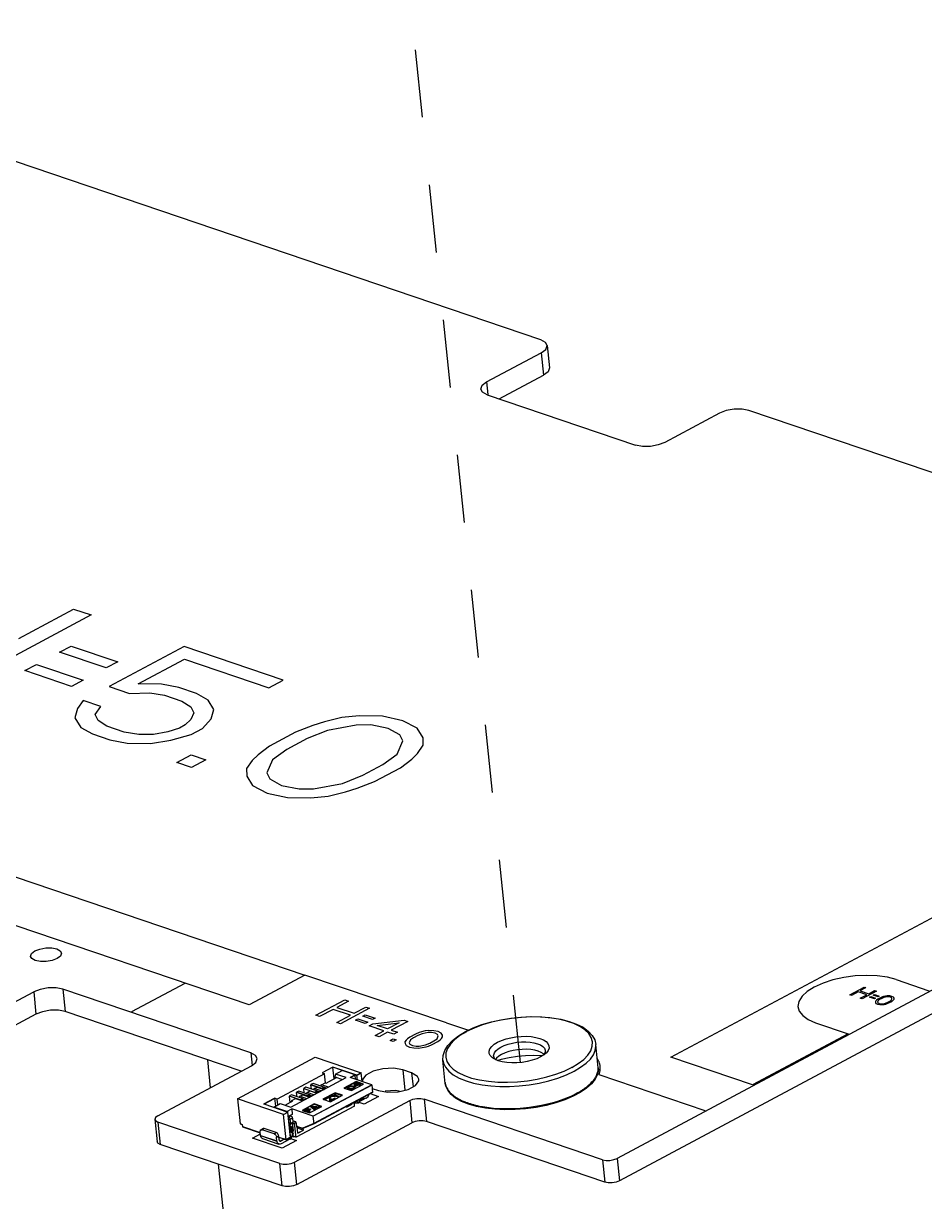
# Model space of a CAD drawing. Header units: millimetres. Extents: x 0 to 594, y 0 to 420.
# Drawn here: x 216.5 to 259.8, y 247.7 to 304.4 of the extents above; entities that cross this region are included whole.
import ezdxf

# ---------------------------------------------------------------- set-up
doc = ezdxf.new("R2010")
doc.units = ezdxf.units.MM
doc.header["$LTSCALE"] = 32.67
doc.linetypes.add('DASHED', pattern=[0.2, 0.1, -0.1])
doc.layers.get('0').update_dxf_attribs({"linetype": 'CONTINUOUS'})
doc.layers.add('ASSEM_MEM', color=7, linetype='CONTINUOUS')

msp = doc.modelspace()

# ---------------------------------------------------------------- linework, layer by layer
at = {"color": 7, "linetype": 'DASHED'}
for p, q in [((240.401, 254.406), (234.51, 311.311)), ((225.335, 254.538), (225.474, 253.194)), ((225.855, 249.518), (232.011, 190.049))]:
    msp.add_line(p, q, dxfattribs=at)
at = {"color": 7, "linetype": 'CONTINUOUS'}
for p, q in [((237.798, 255.889), (237.809, 255.895)), ((244.146, 254.154), (244.03, 255.275)), ((226.784, 252.658), (230.526, 254.658)), ((230.526, 254.658), (232.743, 253.907)), ((241.562, 254.818), (241.528, 254.773)), ((241.632, 254.859), (241.53, 254.774)), ((231.377, 254.188), (230.857, 253.911)), ((231.377, 254.181), (230.866, 253.907)), ((232.535, 253.795), (231.377, 254.188)), ((231.436, 253.617), (231.377, 254.188)), ((232.536, 253.788), (231.377, 254.181)), ((231.508, 253.853), (231.82, 254.02)), ((232.443, 253.809), (231.82, 254.02)), ((236.786, 253.392), (236.67, 254.513)), ((239.48, 254.552), (239.306, 254.502)), ((242.874, 254.167), (242.863, 254.161)), ((242.984, 253.99), (243.296, 254.175)), ((230.978, 253.869), (228.692, 252.647)), ((230.979, 253.862), (228.692, 252.64)), ((229.355, 252.258), (232.017, 253.681)), ((230.826, 253.334), (231.006, 253.43)), ((230.857, 253.911), (230.978, 253.869)), ((231.024, 253.424), (230.978, 253.869)), ((231.006, 253.43), (231.056, 253.414)), ((231.056, 253.414), (231.558, 253.682)), ((231.248, 253.519), (231.366, 253.582)), ((231.249, 253.517), (231.248, 253.519)), ((231.366, 253.58), (231.366, 253.582)), ((231.455, 253.627), (231.465, 253.714)), ((231.457, 253.628), (231.466, 253.706)), ((231.508, 253.853), (231.465, 253.714)), ((231.465, 253.714), (231.84, 253.586)), ((231.468, 253.713), (231.466, 253.706)), ((231.55, 253.678), (231.466, 253.706)), ((232.017, 253.681), (231.508, 253.853)), ((232.496, 253.494), (231.907, 253.179)), ((232.497, 253.486), (231.916, 253.176)), ((231.929, 253.171), (232.498, 253.476)), ((232.443, 253.809), (232.207, 253.683)), ((233.244, 253.331), (232.207, 253.683)), ((232.443, 253.801), (232.216, 253.68)), ((232.433, 253.429), (232.398, 253.41)), ((232.597, 253.373), (232.433, 253.429)), ((232.465, 253.595), (232.443, 253.809)), ((232.854, 253.372), (232.496, 253.494)), ((232.496, 253.494), (232.499, 253.468)), ((232.845, 253.368), (232.497, 253.486)), ((232.498, 253.476), (232.834, 253.362)), ((232.743, 253.907), (232.535, 253.795)), ((232.559, 253.563), (232.535, 253.795)), ((232.743, 253.899), (232.536, 253.788)), ((232.786, 253.486), (232.743, 253.907)), ((237.704, 253.777), (238.049, 253.659)), ((244.106, 253.83), (243.995, 253.607)), ((229.628, 252.959), (229.615, 252.951)), ((229.629, 252.951), (229.615, 252.944)), ((229.615, 252.951), (229.634, 252.762)), ((229.73, 253.032), (229.627, 252.976)), ((230.151, 252.799), (229.627, 252.976)), ((229.627, 252.976), (229.629, 252.951)), ((230.151, 252.791), (229.627, 252.969)), ((230.255, 252.854), (229.73, 253.032)), ((229.786, 252.779), (229.932, 252.856)), ((229.932, 252.856), (230.264, 252.744)), ((229.975, 253.144), (229.961, 253.136)), ((229.961, 253.136), (229.981, 252.947)), ((229.976, 253.136), (229.962, 253.129)), ((230.077, 253.217), (229.973, 253.162)), ((229.973, 253.162), (230.497, 252.984)), ((229.973, 253.162), (229.976, 253.136)), ((229.974, 253.154), (230.498, 252.976)), ((230.601, 253.039), (230.077, 253.217)), ((230.096, 252.908), (230.133, 252.964)), ((230.133, 252.964), (230.278, 253.042)), ((230.465, 252.851), (230.133, 252.964)), ((230.278, 253.042), (230.61, 252.929)), ((230.321, 253.329), (230.307, 253.321)), ((230.307, 253.321), (230.327, 253.132)), ((230.322, 253.321), (230.308, 253.314)), ((230.423, 253.402), (230.319, 253.347)), ((230.319, 253.347), (230.844, 253.169)), ((230.319, 253.347), (230.322, 253.321)), ((230.32, 253.339), (230.844, 253.161)), ((230.948, 253.225), (230.423, 253.402)), ((233.244, 253.331), (230.43, 251.827)), ((233.244, 253.323), (230.431, 251.82)), ((230.443, 253.093), (230.479, 253.149)), ((233.281, 252.972), (230.467, 251.469)), ((233.282, 252.965), (230.468, 251.461)), ((230.479, 253.149), (230.625, 253.227)), ((230.811, 253.036), (230.479, 253.149)), ((230.497, 252.984), (230.601, 253.039)), ((230.646, 253.007), (230.543, 252.952)), ((230.616, 253.032), (230.601, 253.039)), ((230.625, 253.227), (230.957, 253.114)), ((230.727, 252.991), (230.625, 253.026)), ((230.789, 253.278), (230.826, 253.334)), ((231.158, 253.222), (230.826, 253.334)), ((230.844, 253.169), (230.948, 253.225)), ((230.992, 253.192), (230.889, 253.137)), ((231.488, 252.955), (230.899, 252.64)), ((231.489, 252.947), (230.908, 252.637)), ((230.921, 252.633), (231.49, 252.937)), ((230.963, 253.217), (230.948, 253.225)), ((231.073, 253.177), (230.971, 253.211)), ((231.483, 252.921), (231.449, 252.903)), ((231.489, 252.823), (231.449, 252.903)), ((231.451, 252.885), (231.449, 252.903)), ((231.486, 252.823), (231.449, 252.895)), ((231.451, 252.885), (231.482, 252.823)), ((231.483, 252.921), (231.531, 252.824)), ((231.845, 252.833), (231.488, 252.955)), ((231.488, 252.955), (231.491, 252.929)), ((231.837, 252.829), (231.489, 252.947)), ((231.49, 252.937), (231.826, 252.823)), ((231.907, 253.179), (232.265, 253.058)), ((232.07, 253.213), (232.081, 253.235)), ((232.071, 253.198), (232.07, 253.213)), ((232.084, 253.184), (232.071, 253.198)), ((232.073, 253.18), (232.071, 253.198)), ((232.085, 253.176), (232.072, 253.19)), ((232.073, 253.18), (232.086, 253.166)), ((232.081, 253.235), (232.109, 253.256)), ((232.096, 253.174), (232.084, 253.184)), ((232.087, 253.158), (232.084, 253.184)), ((232.097, 253.167), (232.085, 253.176)), ((232.086, 253.166), (232.098, 253.156)), ((232.121, 253.161), (232.096, 253.174)), ((232.099, 253.149), (232.096, 253.174)), ((232.122, 253.153), (232.097, 253.167)), ((232.098, 253.156), (232.123, 253.143)), ((232.109, 253.256), (232.15, 253.272)), ((232.117, 253.228), (232.112, 253.214)), ((232.112, 253.214), (232.125, 253.19)), ((232.118, 253.22), (232.114, 253.211)), ((232.14, 253.245), (232.117, 253.228)), ((232.12, 253.202), (232.117, 253.228)), ((232.117, 253.205), (232.119, 253.21)), ((232.141, 253.238), (232.118, 253.22)), ((232.119, 253.21), (232.142, 253.227)), ((232.121, 253.161), (232.176, 253.142)), ((232.121, 253.161), (232.124, 253.135)), ((232.122, 253.153), (232.177, 253.135)), ((232.178, 253.124), (232.123, 253.143)), ((232.125, 253.19), (232.156, 253.174)), ((232.175, 253.259), (232.14, 253.245)), ((232.143, 253.22), (232.14, 253.245)), ((232.176, 253.251), (232.141, 253.238)), ((232.142, 253.227), (232.177, 253.241)), ((232.15, 253.272), (232.197, 253.281)), ((232.156, 253.174), (232.199, 253.16)), ((232.204, 253.264), (232.175, 253.259)), ((232.177, 253.233), (232.175, 253.259)), ((232.205, 253.256), (232.176, 253.251)), ((232.212, 253.135), (232.176, 253.142)), ((232.179, 253.117), (232.176, 253.142)), ((232.177, 253.241), (232.206, 253.246)), ((232.213, 253.128), (232.177, 253.135)), ((232.178, 253.124), (232.214, 253.117)), ((232.197, 253.281), (232.233, 253.284)), ((232.199, 253.16), (232.241, 253.151)), ((232.264, 253.264), (232.204, 253.264)), ((232.207, 253.238), (232.204, 253.264)), ((232.265, 253.256), (232.205, 253.256)), ((232.206, 253.246), (232.266, 253.246)), ((232.236, 253.132), (232.212, 253.135)), ((232.215, 253.11), (232.212, 253.135)), ((232.237, 253.124), (232.213, 253.128)), ((232.214, 253.117), (232.238, 253.114)), ((232.233, 253.284), (232.269, 253.282)), ((232.272, 253.13), (232.236, 253.132)), ((232.239, 253.107), (232.236, 253.132)), ((232.273, 253.122), (232.237, 253.124)), ((232.238, 253.114), (232.274, 253.112)), ((232.241, 253.151), (232.301, 253.15)), ((232.306, 253.255), (232.264, 253.264)), ((232.267, 253.238), (232.264, 253.264)), ((232.265, 253.058), (232.854, 253.372)), ((232.307, 253.247), (232.265, 253.256)), ((232.266, 253.246), (232.308, 253.237)), ((232.269, 253.282), (232.293, 253.279)), ((232.308, 253.133), (232.272, 253.13)), ((232.275, 253.104), (232.272, 253.13)), ((232.308, 253.125), (232.273, 253.122)), ((232.274, 253.112), (232.309, 253.115)), ((232.293, 253.279), (232.329, 253.272)), ((232.301, 253.15), (232.33, 253.156)), ((232.349, 253.24), (232.306, 253.255)), ((232.309, 253.229), (232.306, 253.255)), ((232.35, 253.233), (232.307, 253.247)), ((232.351, 253.222), (232.308, 253.237)), ((232.355, 253.142), (232.308, 253.133)), ((232.355, 253.135), (232.308, 253.125)), ((232.31, 253.107), (232.308, 253.133)), ((232.309, 253.115), (232.357, 253.124)), ((232.384, 253.253), (232.329, 253.272)), ((232.33, 253.156), (232.365, 253.169)), ((232.38, 253.225), (232.349, 253.24)), ((232.351, 253.215), (232.349, 253.24)), ((232.38, 253.217), (232.35, 253.233)), ((232.351, 253.222), (232.381, 253.207)), ((232.395, 253.159), (232.355, 253.142)), ((232.396, 253.151), (232.355, 253.135)), ((232.357, 253.117), (232.355, 253.142)), ((232.357, 253.124), (232.397, 253.141)), ((232.365, 253.169), (232.388, 253.186)), ((232.393, 253.2), (232.38, 253.225)), ((232.382, 253.199), (232.38, 253.225)), ((232.392, 253.196), (232.38, 253.217)), ((232.381, 253.207), (232.39, 253.191)), ((232.384, 253.253), (232.408, 253.24)), ((232.388, 253.186), (232.393, 253.2)), ((232.424, 253.179), (232.395, 253.159)), ((232.398, 253.133), (232.395, 253.159)), ((232.425, 253.172), (232.396, 253.151)), ((232.397, 253.141), (232.426, 253.161)), ((232.398, 253.41), (232.399, 253.402)), ((232.424, 253.28), (232.398, 253.41)), ((232.4, 253.392), (232.426, 253.262)), ((232.408, 253.24), (232.421, 253.231)), ((232.421, 253.231), (232.434, 253.216)), ((232.424, 253.28), (232.46, 253.268)), ((232.427, 253.255), (232.424, 253.28)), ((232.435, 253.201), (232.424, 253.179)), ((232.427, 253.154), (232.424, 253.179)), ((232.425, 253.273), (232.461, 253.26)), ((232.435, 253.193), (232.425, 253.172)), ((232.462, 253.25), (232.426, 253.262)), ((232.426, 253.161), (232.436, 253.183)), ((232.434, 253.216), (232.435, 253.201)), ((232.437, 253.175), (232.435, 253.201)), ((232.435, 253.199), (232.435, 253.198)), ((232.436, 253.191), (232.436, 253.191)), ((232.562, 253.354), (232.447, 253.394)), ((232.447, 253.394), (232.464, 253.302)), ((232.554, 253.35), (232.448, 253.386)), ((232.543, 253.344), (232.45, 253.375)), ((232.46, 253.268), (232.599, 253.342)), ((232.463, 253.242), (232.46, 253.268)), ((232.461, 253.26), (232.6, 253.334)), ((232.601, 253.324), (232.462, 253.25)), ((232.464, 253.302), (232.562, 253.354)), ((232.655, 253.404), (232.597, 253.373)), ((232.599, 253.342), (232.684, 253.313)), ((232.602, 253.316), (232.599, 253.342)), ((232.6, 253.334), (232.685, 253.305)), ((232.686, 253.295), (232.601, 253.324)), ((232.634, 253.36), (232.691, 253.391)), ((232.719, 253.332), (232.634, 253.36)), ((232.643, 253.357), (232.692, 253.384)), ((232.691, 253.391), (232.655, 253.404)), ((232.693, 253.373), (232.655, 253.353)), ((232.684, 253.313), (232.719, 253.332)), ((232.687, 253.288), (232.684, 253.313)), ((232.685, 253.305), (232.72, 253.324)), ((232.721, 253.314), (232.686, 253.295)), ((232.693, 253.373), (232.691, 253.391)), ((232.721, 253.314), (232.719, 253.332)), ((233.244, 253.331), (233.282, 252.965)), ((229.001, 251.907), (226.784, 252.658)), ((226.784, 252.658), (226.909, 251.458)), ((229.002, 251.899), (226.785, 252.651)), ((228.05, 252.411), (228.57, 252.688)), ((228.05, 252.411), (229.209, 252.018)), ((228.06, 252.407), (228.571, 252.681)), ((228.535, 252.264), (228.847, 252.431)), ((228.692, 252.647), (228.57, 252.688)), ((228.57, 252.688), (228.61, 252.304)), ((228.692, 252.64), (228.571, 252.681)), ((228.721, 252.364), (228.692, 252.647)), ((228.847, 252.431), (229.355, 252.258)), ((229.074, 252.354), (229.455, 252.558)), ((229.282, 252.773), (229.268, 252.766)), ((229.268, 252.766), (229.298, 252.474)), ((229.283, 252.766), (229.269, 252.758)), ((229.384, 252.847), (229.28, 252.791)), ((229.804, 252.613), (229.28, 252.791)), ((229.28, 252.791), (229.283, 252.766)), ((229.805, 252.606), (229.281, 252.784)), ((229.291, 252.545), (229.377, 252.516)), ((229.292, 252.538), (229.369, 252.512)), ((229.318, 252.488), (229.298, 252.477)), ((229.314, 252.53), (229.319, 252.485)), ((229.326, 252.489), (229.318, 252.488)), ((229.908, 252.669), (229.384, 252.847)), ((229.4, 252.528), (229.405, 252.575)), ((229.402, 252.529), (229.406, 252.567)), ((229.405, 252.575), (229.585, 252.671)), ((229.455, 252.558), (229.405, 252.575)), ((229.447, 252.554), (229.406, 252.567)), ((229.585, 252.671), (229.917, 252.559)), ((232.418, 252.313), (229.604, 250.81)), ((229.75, 252.723), (229.786, 252.779)), ((230.118, 252.666), (229.786, 252.779)), ((229.804, 252.613), (229.908, 252.669)), ((229.953, 252.637), (229.85, 252.582)), ((230.48, 252.416), (229.891, 252.101)), ((230.481, 252.408), (229.9, 252.098)), ((229.924, 252.662), (229.908, 252.669)), ((230.482, 252.398), (229.912, 252.094)), ((229.932, 252.656), (230.034, 252.621)), ((230.151, 252.799), (230.255, 252.854)), ((230.299, 252.822), (230.196, 252.767)), ((230.248, 251.98), (230.837, 252.295)), ((230.27, 252.847), (230.255, 252.854)), ((230.278, 252.841), (230.381, 252.806)), ((230.308, 252.293), (230.354, 252.317)), ((230.501, 252.146), (230.308, 252.293)), ((230.309, 252.275), (230.308, 252.293)), ((230.354, 252.317), (230.732, 252.27)), ((230.571, 252.269), (230.355, 252.297)), ((230.355, 252.297), (230.467, 252.213)), ((230.837, 252.295), (230.48, 252.416)), ((230.48, 252.416), (230.482, 252.39)), ((230.829, 252.29), (230.481, 252.408)), ((230.482, 252.398), (230.817, 252.284)), ((230.899, 252.64), (231.256, 252.519)), ((231.218, 252.779), (230.987, 252.656)), ((230.987, 252.656), (231.017, 252.645)), ((230.989, 252.638), (230.987, 252.656)), ((230.987, 252.648), (231.018, 252.638)), ((231.019, 252.627), (230.989, 252.638)), ((231.017, 252.645), (231.219, 252.753)), ((231.02, 252.62), (231.017, 252.645)), ((231.018, 252.638), (231.22, 252.746)), ((231.22, 252.735), (231.019, 252.627)), ((231.26, 252.765), (231.218, 252.779)), ((231.224, 252.575), (231.219, 252.753)), ((231.224, 252.575), (231.273, 252.559)), ((231.226, 252.557), (231.224, 252.575)), ((231.225, 252.568), (231.273, 252.551)), ((231.275, 252.541), (231.226, 252.557)), ((231.256, 252.519), (231.845, 252.833)), ((231.26, 252.765), (231.271, 252.589)), ((231.299, 252.822), (231.264, 252.804)), ((231.496, 252.806), (231.264, 252.804)), ((231.266, 252.786), (231.264, 252.804)), ((231.497, 252.798), (231.265, 252.796)), ((231.267, 252.798), (231.265, 252.796)), ((231.266, 252.786), (231.498, 252.788)), ((231.467, 252.694), (231.271, 252.589)), ((231.273, 252.559), (231.504, 252.682)), ((231.273, 252.551), (231.504, 252.674)), ((231.275, 252.533), (231.273, 252.559)), ((231.506, 252.664), (231.275, 252.541)), ((231.299, 252.822), (231.489, 252.823)), ((231.504, 252.682), (231.467, 252.694)), ((231.496, 252.806), (231.642, 252.756)), ((231.499, 252.78), (231.496, 252.806)), ((231.497, 252.798), (231.643, 252.749)), ((231.644, 252.738), (231.498, 252.788)), ((231.506, 252.664), (231.504, 252.682)), ((231.677, 252.775), (231.531, 252.824)), ((231.642, 252.756), (231.677, 252.775)), ((231.645, 252.731), (231.642, 252.756)), ((231.643, 252.749), (231.678, 252.767)), ((231.679, 252.757), (231.644, 252.738)), ((231.679, 252.757), (231.677, 252.775)), ((232.035, 252.262), (232.032, 252.297)), ((232.035, 252.27), (232.298, 252.41)), ((232.035, 252.262), (232.299, 252.403)), ((232.298, 252.41), (232.265, 252.421)), ((232.299, 252.403), (232.295, 252.437)), ((232.418, 252.306), (232.399, 252.493)), ((232.403, 252.495), (232.411, 252.42)), ((232.47, 252.459), (232.404, 252.483)), ((232.413, 252.358), (232.411, 252.42)), ((232.468, 252.467), (232.441, 252.485)), ((232.471, 252.46), (232.444, 252.481)), ((232.494, 252.451), (232.471, 252.46)), ((232.493, 252.458), (232.48, 252.463)), ((232.504, 252.45), (232.48, 252.457)), ((232.494, 252.451), (232.483, 252.454)), ((232.504, 252.458), (232.493, 252.461)), ((232.51, 252.454), (232.493, 252.458)), ((232.535, 252.453), (232.504, 252.45)), ((232.564, 252.451), (232.51, 252.454)), ((232.634, 252.459), (232.564, 252.451)), ((232.969, 252.683), (232.581, 252.476)), ((232.661, 252.577), (232.597, 252.599)), ((232.605, 252.603), (232.661, 252.577)), ((232.612, 252.607), (232.66, 252.585)), ((232.655, 252.63), (232.661, 252.577)), ((232.66, 252.585), (232.868, 252.696)), ((232.661, 252.577), (232.869, 252.688)), ((232.869, 252.688), (232.863, 252.741)), ((233.008, 252.702), (232.97, 252.676)), ((242.93, 252.783), (242.534, 252.615)), ((228.533, 252.247), (228.535, 252.264)), ((229.158, 252.053), (228.535, 252.264)), ((228.535, 252.246), (228.536, 252.257)), ((229.159, 252.045), (228.536, 252.257)), ((229.001, 251.907), (229.209, 252.018)), ((229.127, 250.688), (229.001, 251.907)), ((229.002, 251.899), (229.209, 252.01)), ((229.158, 252.053), (229.394, 252.179)), ((229.16, 252.034), (229.158, 252.053)), ((229.159, 252.045), (229.394, 252.171)), ((229.335, 250.8), (229.209, 252.018)), ((229.421, 251.91), (229.23, 251.808)), ((229.422, 251.902), (229.231, 251.8)), ((229.244, 251.787), (229.232, 251.791)), ((229.245, 251.779), (229.233, 251.783)), ((229.244, 251.787), (229.348, 251.842)), ((229.267, 251.775), (229.244, 251.787)), ((229.245, 251.779), (229.252, 251.783)), ((229.325, 251.85), (229.348, 251.842)), ((229.429, 251.728), (229.325, 251.673)), ((230.43, 251.827), (229.394, 252.179)), ((229.394, 252.179), (229.422, 251.902)), ((230.431, 251.82), (229.394, 252.171)), ((229.428, 251.728), (229.43, 251.721)), ((229.429, 251.728), (229.449, 251.535)), ((229.891, 252.101), (230.248, 251.98)), ((229.961, 252.107), (230.169, 252.219)), ((230.247, 252.01), (229.961, 252.107)), ((229.963, 252.09), (229.961, 252.107)), ((230.248, 252.003), (229.962, 252.1)), ((229.963, 252.09), (230.249, 251.993)), ((230.032, 252.114), (230.206, 252.206)), ((230.111, 252.087), (230.032, 252.114)), ((230.041, 252.111), (230.206, 252.199)), ((230.054, 252.106), (230.207, 252.188)), ((230.111, 252.087), (230.262, 252.167)), ((230.148, 252.074), (230.298, 252.155)), ((230.282, 252.029), (230.148, 252.074)), ((230.157, 252.071), (230.299, 252.147)), ((230.206, 252.206), (230.169, 252.219)), ((230.17, 252.067), (230.3, 252.137)), ((230.206, 252.206), (230.207, 252.188)), ((230.247, 252.01), (230.282, 252.029)), ((230.25, 251.985), (230.247, 252.01)), ((230.248, 252.003), (230.283, 252.021)), ((230.249, 251.993), (230.284, 252.011)), ((230.298, 252.155), (230.262, 252.167)), ((230.282, 252.029), (230.284, 252.011)), ((230.298, 252.155), (230.3, 252.137)), ((230.502, 252.139), (230.308, 252.285)), ((230.309, 252.275), (230.503, 252.128)), ((230.56, 252.263), (230.367, 252.288)), ((230.384, 252.275), (230.545, 252.255)), ((230.468, 251.461), (230.43, 251.827)), ((230.467, 252.213), (230.571, 252.269)), ((230.486, 252.202), (230.601, 252.264)), ((230.486, 252.202), (230.536, 252.165)), ((230.492, 252.197), (230.602, 252.256)), ((230.501, 252.191), (230.603, 252.246)), ((230.501, 252.146), (230.536, 252.165)), ((230.504, 252.121), (230.501, 252.146)), ((230.502, 252.139), (230.537, 252.157)), ((230.503, 252.128), (230.538, 252.147)), ((230.536, 252.165), (230.538, 252.147)), ((230.698, 252.251), (230.601, 252.264)), ((230.601, 252.264), (230.604, 252.238)), ((230.698, 252.244), (230.602, 252.256)), ((230.603, 252.246), (230.699, 252.233)), ((230.698, 252.251), (230.732, 252.27)), ((230.698, 252.244), (230.733, 252.262)), ((230.7, 252.226), (230.698, 252.251)), ((230.699, 252.233), (230.734, 252.252)), ((230.731, 252.262), (230.733, 252.262)), ((230.734, 252.252), (230.732, 252.27)), ((226.908, 251.466), (227.015, 251.429)), ((226.909, 251.458), (227.016, 251.422)), ((227.015, 251.429), (227.027, 251.314)), ((227.026, 251.322), (227.884, 251.031)), ((227.027, 251.314), (227.885, 251.023)), ((227.901, 251.16), (227.916, 251.172)), ((228.02, 251.227), (227.916, 251.172)), ((227.916, 251.172), (227.921, 251.174)), ((227.917, 251.164), (227.922, 251.166)), ((228.077, 251.229), (227.973, 251.174)), ((228.545, 250.98), (227.973, 251.174)), ((228.546, 250.972), (227.974, 251.166)), ((228.025, 251.23), (228.02, 251.227)), ((228.649, 251.035), (228.077, 251.229)), ((229.328, 251.639), (229.245, 251.667)), ((229.329, 251.631), (229.246, 251.659)), ((229.344, 251.486), (229.261, 251.515)), ((229.344, 251.479), (229.262, 251.507)), ((229.276, 251.406), (229.272, 251.408)), ((229.323, 250.949), (229.276, 251.406)), ((229.276, 251.406), (229.278, 251.345)), ((229.325, 251.673), (229.318, 251.702)), ((229.326, 251.665), (229.319, 251.694)), ((229.321, 251.373), (229.321, 251.393)), ((229.324, 251.363), (229.321, 251.38)), ((229.324, 251.419), (229.34, 251.448)), ((229.345, 251.479), (229.325, 251.673)), ((229.43, 251.721), (229.326, 251.665)), ((229.337, 251.322), (229.33, 251.338)), ((229.339, 251.437), (229.332, 251.433)), ((229.437, 251.481), (229.333, 251.426)), ((229.365, 251.055), (229.336, 251.329)), ((229.34, 251.448), (229.344, 251.466)), ((229.344, 251.487), (229.448, 251.542)), ((229.344, 251.466), (229.344, 251.487)), ((229.345, 251.479), (229.449, 251.535)), ((229.444, 251.333), (229.389, 251.303)), ((229.445, 251.325), (229.389, 251.296)), ((229.414, 251.06), (229.389, 251.303)), ((229.425, 251.449), (229.425, 251.428)), ((229.425, 251.436), (229.427, 251.419)), ((229.535, 251.475), (229.429, 251.465)), ((229.535, 251.482), (229.432, 251.473)), ((229.44, 251.385), (229.468, 251.118)), ((229.597, 251.548), (229.442, 251.6)), ((229.598, 251.54), (229.443, 251.593)), ((229.469, 251.089), (229.444, 251.333)), ((229.448, 251.542), (229.448, 251.521)), ((229.6, 251.517), (229.535, 251.482)), ((229.601, 251.51), (229.535, 251.475)), ((229.605, 250.802), (229.535, 251.482)), ((229.597, 251.548), (229.618, 251.343)), ((229.617, 251.35), (229.929, 251.245)), ((229.618, 251.343), (229.93, 251.237)), ((229.693, 251.01), (229.66, 251.328)), ((229.668, 251.256), (229.956, 251.158)), ((229.692, 251.018), (229.956, 251.158)), ((230.467, 251.469), (229.929, 251.245)), ((230.468, 251.461), (229.93, 251.237)), ((229.957, 251.151), (229.947, 251.244)), ((227.899, 250.889), (227.879, 251.076)), ((227.898, 250.896), (228.685, 250.63)), ((227.9, 250.889), (227.898, 250.896)), ((227.899, 250.889), (228.685, 250.622)), ((227.992, 250.745), (227.982, 250.748)), ((227.992, 250.745), (228.775, 250.479)), ((228.545, 250.98), (228.649, 251.035)), ((228.677, 251.021), (228.649, 251.035)), ((228.77, 250.865), (228.666, 250.809)), ((228.685, 250.622), (228.666, 250.809)), ((228.771, 250.857), (228.667, 250.801)), ((228.771, 250.857), (228.769, 250.864)), ((228.789, 250.678), (228.77, 250.865)), ((228.775, 250.815), (229.126, 250.696)), ((228.789, 250.678), (228.796, 250.652)), ((228.796, 250.656), (228.867, 250.633)), ((228.796, 250.652), (228.808, 250.632)), ((228.808, 250.632), (228.826, 250.62)), ((229.04, 250.725), (228.867, 250.633)), ((229.041, 250.718), (228.868, 250.625)), ((229.269, 250.705), (228.881, 250.498)), ((229.041, 250.718), (229.127, 250.688)), ((229.334, 250.807), (229.126, 250.696)), ((229.335, 250.8), (229.127, 250.688)), ((229.274, 250.7), (229.27, 250.698)), ((229.349, 251.06), (229.314, 251.042)), ((229.358, 251.057), (229.315, 251.034)), ((229.338, 250.715), (229.318, 250.678)), ((229.319, 251.07), (229.32, 251.07)), ((229.32, 251.07), (229.361, 251.092)), ((229.32, 251.07), (229.328, 251.073)), ((229.321, 251.063), (229.337, 251.071)), ((229.321, 251.063), (229.329, 251.065)), ((229.323, 250.949), (229.334, 250.807)), ((229.328, 251.073), (229.339, 251.071)), ((229.329, 251.065), (229.34, 251.064)), ((229.339, 251.071), (229.362, 251.083)), ((229.339, 251.071), (229.364, 251.063)), ((229.34, 251.064), (229.348, 251.068)), ((229.34, 251.064), (229.365, 251.055)), ((229.364, 251.063), (229.413, 251.067)), ((229.365, 251.055), (229.414, 251.06)), ((229.46, 250.834), (229.406, 250.852)), ((229.459, 250.842), (229.409, 250.859)), ((229.42, 250.97), (229.412, 250.916)), ((229.469, 251.097), (229.413, 251.067)), ((229.469, 251.089), (229.414, 251.06)), ((229.415, 251.06), (229.42, 251.015)), ((229.418, 251.019), (229.471, 251.001)), ((229.419, 251.026), (229.47, 251.009)), ((229.419, 251.022), (229.42, 250.97)), ((229.447, 250.953), (229.423, 250.899)), ((229.447, 250.945), (229.424, 250.891)), ((229.435, 251.071), (229.44, 251.019)), ((229.47, 251.009), (229.447, 250.953)), ((229.471, 251.001), (229.447, 250.945)), ((229.448, 250.946), (229.46, 250.834)), ((229.459, 250.842), (229.6, 250.855)), ((229.46, 250.834), (229.6, 250.847)), ((229.468, 251.111), (229.468, 251.118)), ((229.604, 250.81), (229.517, 250.839)), ((229.6, 250.847), (229.597, 250.848)), ((229.693, 251.01), (229.957, 251.151)), ((228.777, 250.485), (228.768, 250.489)), ((228.778, 250.478), (228.769, 250.482)), ((228.803, 250.48), (228.777, 250.485))]:
    msp.add_line(p, q, dxfattribs=at)
for points in [[(237.753, 255.893), (238.132, 256.072), (238.55, 256.229), (239.001, 256.362), (239.474, 256.468), (239.963, 256.546), (240.459, 256.596), (240.953, 256.615), (241.436, 256.604), (241.9, 256.562), (242.337, 256.49), (242.74, 256.388), (243.1, 256.258), (243.412, 256.1), (243.665, 255.916), (243.854, 255.713), (243.975, 255.498), (244.03, 255.275)], [(242.874, 254.167), (243.185, 254.354), (243.444, 254.553), (243.644, 254.762), (243.782, 254.974), (243.857, 255.188), (243.867, 255.399), (243.811, 255.603), (243.69, 255.797), (243.507, 255.976), (243.265, 256.138), (242.968, 256.279), (242.623, 256.397), (242.235, 256.489), (241.812, 256.554), (241.363, 256.591), (240.894, 256.599), (240.415, 256.578), (239.935, 256.528), (239.461, 256.45), (239.004, 256.346), (238.57, 256.217), (238.169, 256.066), (237.809, 255.895)], [(236.67, 254.513), (236.679, 254.746), (236.757, 254.988), (236.907, 255.231), (237.129, 255.467), (237.413, 255.689), (237.753, 255.893)], [(237.798, 255.889), (237.487, 255.702), (237.229, 255.503), (237.028, 255.295), (236.89, 255.082), (236.815, 254.868), (236.805, 254.657), (236.861, 254.453), (236.982, 254.259), (237.165, 254.08), (237.407, 253.918), (237.704, 253.777)], [(239.102, 254.597), (239.037, 254.644), (238.947, 254.739), (238.9, 254.843), (238.896, 254.953), (238.936, 255.065), (239.019, 255.176), (239.142, 255.282), (239.301, 255.381), (239.491, 255.468), (239.706, 255.542), (239.94, 255.601), (240.186, 255.642), (240.438, 255.665), (240.685, 255.669), (240.923, 255.653), (241.144, 255.618), (241.341, 255.565)], [(239.111, 254.72), (239.113, 254.783), (239.148, 254.88), (239.219, 254.975), (239.324, 255.067), (239.461, 255.152), (239.625, 255.228), (239.811, 255.292), (240.014, 255.343), (240.227, 255.379), (240.444, 255.398), (240.658, 255.401), (240.863, 255.387), (241.053, 255.357), (241.221, 255.312)], [(241.221, 255.312), (241.363, 255.252), (241.474, 255.18), (241.552, 255.098), (241.593, 255.008), (241.598, 254.977)], [(241.341, 255.565), (241.506, 255.496), (241.635, 255.412), (241.725, 255.317), (241.772, 255.214), (241.776, 255.103), (241.736, 254.991), (241.653, 254.88), (241.632, 254.859)], [(243.296, 254.175), (243.561, 254.375), (243.764, 254.575), (243.911, 254.78), (244.003, 254.991), (244.034, 255.2), (244.03, 255.275)], [(239.331, 254.491), (239.167, 254.56), (239.102, 254.597)], [(239.213, 254.541), (239.158, 254.599), (239.117, 254.689), (239.111, 254.72)], [(241.258, 254.953), (241.09, 254.999), (240.9, 255.029), (240.695, 255.043), (240.482, 255.04), (240.264, 255.02), (240.05, 254.984), (239.847, 254.933), (239.661, 254.868), (239.497, 254.793), (239.361, 254.708), (239.256, 254.617), (239.205, 254.549)], [(241.53, 254.774), (241.371, 254.676), (241.182, 254.588), (240.967, 254.514), (240.732, 254.455), (240.486, 254.414), (240.234, 254.391), (239.987, 254.387), (239.749, 254.403), (239.528, 254.438), (239.331, 254.491)], [(241.453, 254.726), (241.427, 254.729), (241.044, 254.743), (240.65, 254.732), (240.252, 254.696), (239.859, 254.636), (239.48, 254.552)], [(241.541, 254.79), (241.512, 254.821), (241.401, 254.893), (241.258, 254.953)], [(241.598, 254.977), (241.596, 254.914), (241.562, 254.818)], [(236.67, 254.513), (236.696, 254.38), (236.792, 254.178), (236.95, 253.989), (237.169, 253.815), (237.456, 253.655), (237.786, 253.523)], [(237.786, 253.523), (238.148, 253.419), (238.553, 253.338), (238.971, 253.286), (239.41, 253.259), (239.872, 253.258), (240.343, 253.284), (240.82, 253.338), (241.299, 253.419), (241.762, 253.526), (242.2, 253.658), (242.619, 253.817), (242.984, 253.99)], [(238.86, 253.502), (239.31, 253.465), (239.778, 253.457), (240.257, 253.478), (240.737, 253.528), (241.211, 253.606), (241.668, 253.71), (242.102, 253.839), (242.503, 253.99), (242.863, 254.161)], [(244.146, 254.154), (244.149, 254.052), (244.106, 253.83)], [(238.049, 253.659), (238.437, 253.567), (238.86, 253.502)], [(243.995, 253.607), (243.818, 253.386), (243.578, 253.173), (243.28, 252.971), (242.93, 252.783)], [(230.497, 252.984), (230.513, 252.977), (230.528, 252.966), (230.541, 252.953)], [(230.498, 252.976), (230.513, 252.969), (230.528, 252.958), (230.53, 252.956)], [(230.646, 253.007), (230.632, 253.021), (230.616, 253.032)], [(230.844, 253.169), (230.859, 253.162), (230.874, 253.151), (230.887, 253.138)], [(230.844, 253.161), (230.86, 253.154), (230.875, 253.143), (230.877, 253.141)], [(230.992, 253.192), (230.978, 253.206), (230.963, 253.217)], [(233.105, 252.871), (233.096, 252.84), (233.072, 252.79), (233.042, 252.746), (233.008, 252.71), (232.969, 252.683)], [(233.109, 252.872), (233.097, 252.832), (233.073, 252.782), (233.043, 252.738), (233.008, 252.702)], [(237.902, 252.402), (237.566, 252.537), (237.283, 252.696), (237.06, 252.874), (236.901, 253.068), (236.808, 253.276), (236.786, 253.392)], [(229.804, 252.613), (229.82, 252.606), (229.835, 252.595), (229.848, 252.582)], [(229.805, 252.606), (229.82, 252.599), (229.836, 252.588), (229.837, 252.586)], [(229.953, 252.637), (229.939, 252.651), (229.924, 252.662)], [(230.151, 252.799), (230.166, 252.791), (230.181, 252.78), (230.194, 252.767)], [(230.151, 252.791), (230.167, 252.784), (230.182, 252.773), (230.184, 252.771)], [(230.299, 252.822), (230.285, 252.836), (230.27, 252.847)], [(232.445, 252.475), (232.438, 252.48), (232.419, 252.504)], [(232.444, 252.481), (232.429, 252.508), (232.429, 252.509)], [(232.493, 252.458), (232.47, 252.467), (232.443, 252.488), (232.431, 252.51)], [(232.635, 252.451), (232.565, 252.443), (232.511, 252.447), (232.494, 252.451)], [(242.534, 252.615), (242.1, 252.468), (241.635, 252.345), (241.15, 252.249), (240.652, 252.182), (240.15, 252.143), (239.653, 252.136), (239.172, 252.158), (238.713, 252.211), (238.287, 252.293), (237.902, 252.402)], [(229.319, 251.694), (229.306, 251.723), (229.289, 251.748), (229.267, 251.767), (229.245, 251.779)], [(229.318, 251.702), (229.306, 251.73), (229.288, 251.755), (229.267, 251.775)], [(229.348, 251.842), (229.37, 251.83), (229.392, 251.811), (229.41, 251.786), (229.422, 251.757), (229.429, 251.728)], [(227.879, 251.076), (227.88, 251.109), (227.887, 251.138), (227.901, 251.16)], [(227.88, 251.068), (227.88, 251.102), (227.888, 251.131), (227.902, 251.153), (227.917, 251.164)], [(227.921, 251.174), (227.945, 251.179), (227.973, 251.174)], [(227.922, 251.166), (227.946, 251.171), (227.974, 251.166)], [(228.077, 251.229), (228.049, 251.234), (228.025, 251.23)], [(229.321, 251.38), (229.32, 251.401), (229.324, 251.419)], [(229.321, 251.393), (229.325, 251.411), (229.341, 251.44)], [(229.33, 251.338), (229.324, 251.356), (229.321, 251.373)], [(229.336, 251.329), (229.329, 251.346), (229.324, 251.363)], [(229.341, 251.44), (229.345, 251.458), (229.345, 251.479)], [(229.445, 251.496), (229.429, 251.467), (229.425, 251.449)], [(229.427, 251.419), (229.433, 251.402), (229.44, 251.385)], [(229.449, 251.535), (229.449, 251.514), (229.445, 251.496)], [(227.982, 250.748), (227.951, 250.769), (227.926, 250.801), (227.908, 250.841), (227.899, 250.889)], [(228.545, 250.98), (228.573, 250.966), (228.6, 250.944), (228.625, 250.915), (228.645, 250.881), (228.659, 250.845), (228.666, 250.809)], [(228.546, 250.972), (228.574, 250.958), (228.601, 250.936), (228.625, 250.907), (228.645, 250.874), (228.659, 250.838), (228.667, 250.801)], [(228.77, 250.865), (228.763, 250.901), (228.749, 250.937), (228.729, 250.97), (228.704, 250.999), (228.677, 251.021)], [(228.768, 250.489), (228.737, 250.51), (228.712, 250.541), (228.694, 250.582), (228.685, 250.63)], [(228.769, 250.482), (228.738, 250.502), (228.713, 250.534), (228.695, 250.574), (228.685, 250.622)], [(228.788, 250.685), (228.795, 250.659), (228.807, 250.64), (228.826, 250.628)], [(228.826, 250.628), (228.845, 250.625), (228.867, 250.633)], [(228.826, 250.62), (228.846, 250.618), (228.868, 250.625)], [(229.412, 250.916), (229.396, 250.862), (229.372, 250.812), (229.342, 250.768), (229.307, 250.732), (229.269, 250.705)], [(229.312, 251.062), (229.312, 251.062), (229.319, 251.07)], [(229.312, 251.055), (229.313, 251.055), (229.319, 251.062), (229.321, 251.063)], [(229.423, 250.899), (229.4, 250.849), (229.378, 250.802), (229.357, 250.76), (229.337, 250.722), (229.317, 250.686)], [(229.424, 250.891), (229.401, 250.841), (229.379, 250.795), (229.358, 250.753), (229.338, 250.715)], [(228.881, 250.498), (228.842, 250.483), (228.803, 250.48)]]:
    msp.add_lwpolyline(points, dxfattribs=at)
for centre, major_axis, ratio, start_param, end_param in [((229.451, 251.387), (0.141, 0.012), 0.637521, -2.57323, -2.080844), ((229.452, 251.38), (0.141, 0.012), 0.637521, -2.57323, -2.080844), ((229.437, 251.38), (-0.009, 0.109), 0.03127, 4.262233, 4.754619)]:
    msp.add_ellipse(centre, major_axis=major_axis, ratio=ratio, start_param=start_param, end_param=end_param, dxfattribs=at)
at = {"layer": 'ASSEM_MEM', "color": 7, "linetype": 'CONTINUOUS'}
for p, q in [((241.383, 289.183), (207.505, 300.676)), ((241.684, 288.916), (241.796, 287.84)), ((238.772, 287.163), (241.405, 288.57)), ((241.405, 288.57), (241.516, 287.494)), ((239.378, 286.352), (241.516, 287.494)), ((238.772, 287.163), (238.835, 286.554)), ((238.794, 286.55), (245.943, 284.124)), ((279.863, 276.129), (251.392, 285.787)), ((249.985, 285.66), (247.351, 284.252)), ((164.427, 280.871), (230.026, 258.617)), ((216.261, 274.823), (218.897, 276.232)), ((218.897, 276.232), (219.738, 275.947)), ((219.738, 275.947), (213.217, 272.462)), ((218.223, 274.158), (218.778, 274.454)), ((218.778, 274.454), (221.021, 273.693)), ((224.223, 274.425), (220.616, 272.497)), ((228.989, 272.809), (224.223, 274.425)), ((220.466, 273.397), (218.223, 274.158)), ((216.558, 273.268), (217.113, 273.564)), ((218.801, 272.507), (216.558, 273.268)), ((217.113, 273.564), (219.356, 272.804)), ((221.021, 273.693), (220.466, 273.397)), ((222.01, 272.63), (224.23, 273.817)), ((224.23, 273.817), (228.295, 272.438)), ((219.356, 272.804), (218.801, 272.507)), ((228.295, 272.438), (228.989, 272.809)), ((220.616, 272.497), (221.597, 272.165)), ((221.597, 272.165), (222.574, 272.197)), ((223.127, 272.615), (222.01, 272.63)), ((222.574, 272.197), (223.273, 272.081)), ((223.967, 272.451), (223.127, 272.615)), ((224.808, 272.166), (223.967, 272.451)), ((225.37, 271.854), (224.808, 272.166)), ((287.329, 272.385), (245.059, 249.793)), ((219.367, 271.83), (219.092, 271.438)), ((220.208, 271.545), (219.367, 271.83)), ((223.273, 272.081), (224.114, 271.795)), ((224.114, 271.795), (224.536, 271.531)), ((225.655, 271.394), (225.37, 271.854)), ((219.092, 271.438), (218.958, 270.999)), ((218.958, 270.999), (219.243, 270.539)), ((219.933, 271.153), (220.208, 271.545)), ((220.077, 270.862), (219.933, 271.153)), ((224.536, 271.531), (224.679, 271.24)), ((224.679, 271.24), (224.543, 270.923)), ((225.52, 270.955), (225.655, 271.394)), ((231.802, 271.006), (230.967, 270.804)), ((232.639, 271.086), (231.802, 271.006)), ((233.756, 271.07), (232.639, 271.086)), ((234.735, 270.859), (233.756, 271.07)), ((287.44, 271.309), (245.17, 248.717)), ((219.243, 270.539), (219.805, 270.227)), ((220.498, 270.598), (220.077, 270.862)), ((221.339, 270.312), (220.498, 270.598)), ((223.99, 270.504), (223.433, 270.329)), ((224.267, 270.653), (223.99, 270.504)), ((224.543, 270.923), (224.267, 270.653)), ((224.552, 270.192), (225.107, 270.489)), ((225.107, 270.489), (225.52, 270.955)), ((230.41, 270.629), (229.576, 270.306)), ((230.967, 270.804), (230.41, 270.629)), ((232.504, 270.646), (231.111, 270.392)), ((233.202, 270.652), (232.504, 270.646)), ((234.042, 270.488), (233.202, 270.652)), ((234.604, 270.176), (234.042, 270.488)), ((235.438, 270.5), (234.735, 270.859)), ((235.722, 270.039), (235.438, 270.5)), ((227.345, 257.184), (189.522, 270.015)), ((219.805, 270.227), (220.646, 269.942)), ((220.646, 269.942), (221.485, 269.778)), ((222.039, 270.196), (221.339, 270.312)), ((222.737, 270.202), (222.039, 270.196)), ((222.602, 269.763), (223.578, 269.917)), ((223.433, 270.329), (222.737, 270.202)), ((223.578, 269.917), (224.552, 270.192)), ((229.576, 270.306), (228.328, 269.639)), ((230.139, 269.994), (229.167, 269.475)), ((231.111, 270.392), (230.139, 269.994)), ((234.475, 269.25), (234.747, 269.885)), ((234.747, 269.885), (234.604, 270.176)), ((235.727, 269.674), (235.722, 270.039)), ((221.485, 269.778), (222.602, 269.763)), ((228.328, 269.639), (227.774, 269.22)), ((229.167, 269.475), (228.475, 268.983)), ((235.452, 269.283), (235.727, 269.674)), ((223.87, 268.848), (224.563, 269.219)), ((224.57, 268.61), (223.87, 268.848)), ((224.563, 269.219), (225.264, 268.981)), ((225.264, 268.981), (224.57, 268.61)), ((227.498, 268.95), (227.224, 268.559)), ((227.774, 269.22), (227.498, 268.95)), ((228.475, 268.983), (228.203, 268.348)), ((232.812, 268.239), (233.783, 268.758)), ((233.783, 268.758), (234.475, 269.25)), ((234.622, 268.594), (235.176, 269.013)), ((235.176, 269.013), (235.452, 269.283)), ((227.224, 268.559), (227.228, 268.194)), ((227.228, 268.194), (227.512, 267.733)), ((228.203, 268.348), (228.346, 268.057)), ((231.839, 267.841), (232.812, 268.239)), ((233.374, 267.927), (234.622, 268.594)), ((247.641, 254.663), (273.728, 268.606)), ((227.512, 267.733), (228.215, 267.374)), ((228.346, 268.057), (228.908, 267.745)), ((228.908, 267.745), (229.748, 267.581)), ((230.446, 267.587), (231.839, 267.841)), ((231.984, 267.429), (232.54, 267.604)), ((232.54, 267.604), (233.374, 267.927)), ((228.215, 267.374), (229.194, 267.163)), ((229.194, 267.163), (230.312, 267.147)), ((229.748, 267.581), (230.446, 267.587)), ((230.312, 267.147), (231.148, 267.227)), ((231.148, 267.227), (231.984, 267.429)), ((230.026, 258.617), (227.345, 257.184)), ((236.842, 256.323), (230.026, 258.617)), ((221.706, 256.856), (224.27, 258.227)), ((256.243, 257.67), (256.936, 258.04)), ((257.026, 258.01), (256.746, 257.86)), ((256.936, 258.04), (257.026, 258.01)), ((258.483, 258.396), (260.056, 257.863)), ((212.821, 255.583), (216.979, 257.805)), ((216.979, 257.805), (217.09, 256.729)), ((227.432, 254.865), (218.387, 257.933)), ((218.387, 257.933), (218.498, 256.857)), ((230.558, 256.678), (231.944, 257.419)), ((231.944, 257.419), (232.123, 257.358)), ((256.333, 257.639), (256.243, 257.67)), ((256.657, 257.813), (256.333, 257.639)), ((257.074, 257.671), (256.657, 257.813)), ((256.746, 257.86), (257.163, 257.719)), ((256.75, 257.498), (257.074, 257.671)), ((256.839, 257.468), (256.75, 257.498)), ((257.532, 257.838), (256.839, 257.468)), ((257.163, 257.719), (257.443, 257.868)), ((257.194, 257.553), (257.253, 257.585)), ((257.433, 257.472), (257.194, 257.553)), ((257.253, 257.585), (257.492, 257.504)), ((257.371, 257.648), (257.43, 257.679)), ((257.61, 257.567), (257.371, 257.648)), ((257.43, 257.679), (257.669, 257.599)), ((257.492, 257.504), (257.433, 257.472)), ((257.443, 257.868), (257.532, 257.838)), ((257.537, 257.411), (257.508, 257.382)), ((257.596, 257.456), (257.537, 257.411)), ((257.729, 257.527), (257.596, 257.456)), ((257.669, 257.599), (257.61, 257.567)), ((257.685, 257.438), (257.612, 257.386)), ((257.788, 257.493), (257.685, 257.438)), ((257.817, 257.561), (257.729, 257.527)), ((257.892, 257.536), (257.788, 257.493)), ((257.876, 257.58), (257.817, 257.561)), ((257.965, 257.601), (257.876, 257.58)), ((258.04, 257.563), (257.892, 257.536)), ((258.054, 257.609), (257.965, 257.601)), ((258.114, 257.563), (258.04, 257.563)), ((258.173, 257.608), (258.054, 257.609)), ((258.203, 257.546), (258.114, 257.563)), ((258.277, 257.585), (258.173, 257.608)), ((258.176, 257.362), (258.249, 257.414)), ((258.263, 257.513), (258.203, 257.546)), ((258.249, 257.414), (258.278, 257.482)), ((258.278, 257.482), (258.263, 257.513)), ((258.352, 257.547), (258.277, 257.585)), ((258.324, 257.389), (258.353, 257.418)), ((258.382, 257.498), (258.352, 257.547)), ((258.353, 257.418), (258.382, 257.459)), ((258.382, 257.459), (258.382, 257.498)), ((226.958, 253.987), (218.498, 256.857)), ((231.386, 256.964), (230.737, 256.618)), ((232.22, 256.681), (231.386, 256.964)), ((232.123, 257.358), (231.563, 257.059)), ((231.563, 257.059), (232.397, 256.776)), ((233.136, 257.015), (231.75, 256.274)), ((232.397, 256.776), (232.957, 257.075)), ((232.957, 257.075), (233.136, 257.015)), ((257.508, 257.382), (257.479, 257.341)), ((257.479, 257.341), (257.479, 257.302)), ((257.479, 257.302), (257.509, 257.253)), ((257.509, 257.253), (257.584, 257.215)), ((257.612, 257.386), (257.583, 257.318)), ((257.583, 257.318), (257.598, 257.288)), ((257.584, 257.215), (257.688, 257.193)), ((257.598, 257.288), (257.658, 257.254)), ((257.658, 257.254), (257.747, 257.237)), ((257.688, 257.193), (257.807, 257.191)), ((257.747, 257.237), (257.821, 257.238)), ((257.807, 257.191), (257.896, 257.199)), ((257.821, 257.238), (257.969, 257.265)), ((257.896, 257.199), (257.985, 257.221)), ((257.969, 257.265), (258.073, 257.307)), ((257.985, 257.221), (258.044, 257.239)), ((258.044, 257.239), (258.132, 257.274)), ((258.073, 257.307), (258.176, 257.362)), ((258.132, 257.274), (258.265, 257.345)), ((258.265, 257.345), (258.324, 257.389)), ((217.09, 256.729), (212.933, 254.507)), ((230.737, 256.618), (230.558, 256.678)), ((231.571, 256.335), (232.22, 256.681)), ((231.75, 256.274), (231.571, 256.335)), ((232.46, 256.445), (232.578, 256.508)), ((232.937, 256.284), (232.46, 256.445)), ((232.578, 256.508), (233.055, 256.347)), ((232.814, 256.634), (232.932, 256.697)), ((233.29, 256.473), (232.814, 256.634)), ((232.932, 256.697), (233.408, 256.536)), ((233.055, 256.347), (232.937, 256.284)), ((233.116, 256.171), (233.293, 256.266)), ((233.408, 256.536), (233.29, 256.473)), ((233.293, 256.266), (234.804, 256.449)), ((233.501, 256.195), (234.568, 256.323)), ((234.568, 256.323), (234.008, 256.023)), ((234.983, 256.388), (234.187, 255.963)), ((234.804, 256.449), (234.983, 256.388)), ((236.842, 256.323), (237.902, 255.963)), ((254.602, 256.322), (256.175, 255.789)), ((233.831, 255.929), (233.116, 256.171)), ((233.418, 255.708), (233.831, 255.929)), ((233.597, 255.647), (233.418, 255.708)), ((234.008, 256.023), (233.501, 256.195)), ((234.01, 255.868), (233.597, 255.647)), ((234.308, 255.767), (234.01, 255.868)), ((234.187, 255.963), (234.484, 255.862)), ((234.484, 255.862), (234.308, 255.767)), ((235.346, 255.775), (235.081, 255.634)), ((235.465, 255.709), (235.259, 255.599)), ((235.523, 255.844), (235.346, 255.775)), ((235.672, 255.794), (235.465, 255.709)), ((235.641, 255.881), (235.523, 255.844)), ((235.819, 255.924), (235.641, 255.881)), ((235.968, 255.848), (235.672, 255.794)), ((235.997, 255.941), (235.819, 255.924)), ((236.117, 255.849), (235.968, 255.848)), ((236.234, 255.938), (235.997, 255.941)), ((236.295, 255.814), (236.117, 255.849)), ((236.442, 255.893), (236.234, 255.938)), ((236.415, 255.748), (236.295, 255.814)), ((236.445, 255.686), (236.415, 255.748)), ((236.592, 255.817), (236.442, 255.893)), ((236.652, 255.719), (236.592, 255.817)), ((236.653, 255.641), (236.652, 255.719)), ((256.175, 255.789), (251.573, 253.329)), ((234.133, 255.465), (234.281, 255.544)), ((234.282, 255.415), (234.133, 255.465)), ((234.281, 255.544), (234.429, 255.494)), ((234.429, 255.494), (234.282, 255.415)), ((234.904, 255.487), (234.846, 255.404)), ((234.846, 255.404), (234.847, 255.326)), ((234.847, 255.326), (234.907, 255.229)), ((234.963, 255.545), (234.904, 255.487)), ((234.907, 255.229), (235.057, 255.152)), ((235.081, 255.634), (234.963, 255.545)), ((235.112, 255.494), (235.054, 255.359)), ((235.054, 255.359), (235.085, 255.297)), ((235.057, 255.152), (235.265, 255.107)), ((235.085, 255.297), (235.204, 255.231)), ((235.259, 255.599), (235.112, 255.494)), ((235.204, 255.231), (235.382, 255.196)), ((235.382, 255.196), (235.531, 255.197)), ((235.531, 255.197), (235.827, 255.252)), ((235.68, 255.121), (235.858, 255.164)), ((235.827, 255.252), (236.034, 255.336)), ((235.858, 255.164), (235.976, 255.201)), ((235.976, 255.201), (236.153, 255.27)), ((236.034, 255.336), (236.24, 255.446)), ((236.153, 255.27), (236.418, 255.412)), ((236.24, 255.446), (236.387, 255.551)), ((236.387, 255.551), (236.445, 255.686)), ((236.418, 255.412), (236.536, 255.5)), ((236.536, 255.5), (236.595, 255.558)), ((236.595, 255.558), (236.653, 255.641)), ((227.432, 254.865), (227.495, 254.256)), ((235.265, 255.107), (235.502, 255.104)), ((235.502, 255.104), (235.68, 255.121)), ((251.573, 253.329), (247.641, 254.663)), ((222.949, 251.844), (227.454, 254.252)), ((235.164, 253.906), (234.735, 254.052)), ((234.735, 254.052), (234.836, 253.076)), ((232.799, 253.581), (232.795, 253.507)), ((232.795, 253.507), (232.808, 253.479)), ((235.164, 253.906), (235.233, 253.242)), ((244.18, 253.834), (249.28, 252.103)), ((233.163, 252.909), (233.577, 252.769)), ((233.261, 253.159), (233.57, 253.054)), ((234.406, 253.055), (233.899, 253.033)), ((234.606, 253.019), (234.406, 253.055)), ((242.997, 252.87), (243.024, 252.884)), ((243.106, 252.927), (243.133, 252.941)), ((229.527, 249.613), (235.071, 252.576)), ((232.884, 252.398), (232.515, 252.524)), ((233.577, 252.769), (232.884, 252.398)), ((235.071, 252.576), (235.182, 251.5)), ((244.355, 249.729), (235.775, 252.64)), ((235.775, 252.64), (235.886, 251.564)), ((237.953, 252.435), (237.981, 252.426)), ((238.068, 252.4), (238.097, 252.392)), ((222.81, 251.672), (222.921, 250.596)), ((228.823, 249.549), (222.96, 251.538)), ((222.96, 251.538), (223.072, 250.462)), ((229.639, 248.537), (235.182, 251.5)), ((244.466, 248.653), (235.886, 251.564)), ((227.505, 250.772), (227.89, 250.978)), ((228.935, 250.287), (227.505, 250.772)), ((229.627, 250.658), (228.935, 250.287)), ((229.291, 250.771), (229.627, 250.658)), ((228.935, 248.473), (223.072, 250.462)), ((228.935, 248.473), (228.823, 249.549)), ((229.639, 248.537), (229.527, 249.613)), ((244.355, 249.729), (244.466, 248.653)), ((245.059, 249.793), (245.17, 248.717))]:
    msp.add_line(p, q, dxfattribs=at)
for points in [[(241.684, 288.916), (241.604, 289.062), (241.383, 289.183)], [(241.405, 288.57), (241.616, 288.73), (241.684, 288.916)], [(241.796, 287.84), (241.727, 287.654), (241.516, 287.494)], [(238.492, 286.817), (238.561, 287.003), (238.772, 287.163)], [(238.794, 286.55), (238.573, 286.671), (238.492, 286.817)], [(251.392, 285.787), (251.066, 285.852), (250.684, 285.85), (250.304, 285.783), (249.985, 285.66)], [(247.351, 284.252), (247.032, 284.129), (246.652, 284.061), (246.27, 284.06), (245.943, 284.124)], [(216.829, 259.517), (216.881, 259.657), (217.039, 259.777)], [(217.039, 259.777), (217.279, 259.869), (217.563, 259.92), (217.85, 259.921), (218.095, 259.873), (218.26, 259.782), (218.321, 259.672)], [(218.321, 259.672), (218.269, 259.533), (218.111, 259.413)], [(218.111, 259.413), (217.872, 259.32), (217.587, 259.27), (217.3, 259.269), (217.055, 259.317), (216.89, 259.408), (216.829, 259.517)], [(258.483, 258.396), (258.057, 258.508), (257.573, 258.577), (257.051, 258.599), (256.499, 258.573), (255.958, 258.501), (255.44, 258.385), (254.964, 258.23), (254.541, 258.038), (254.202, 257.824), (253.952, 257.592), (253.801, 257.351), (253.755, 257.106), (253.816, 256.875), (253.982, 256.663), (254.245, 256.477), (254.602, 256.322)], [(218.387, 257.933), (218.061, 257.998), (217.678, 257.996), (217.299, 257.928), (216.979, 257.805)], [(218.498, 256.857), (218.172, 256.922), (217.79, 256.92), (217.41, 256.852), (217.09, 256.729)], [(227.733, 254.597), (227.652, 254.744), (227.432, 254.865)], [(227.454, 254.252), (227.664, 254.412), (227.733, 254.597)], [(244.18, 253.834), (244.189, 253.854), (244.2, 253.885), (244.21, 253.917), (244.219, 253.948), (244.226, 253.979), (244.232, 254.01), (244.237, 254.041), (244.241, 254.072), (244.243, 254.102), (244.244, 254.133), (244.244, 254.164), (244.242, 254.194), (244.24, 254.224), (244.235, 254.255), (244.23, 254.285), (244.223, 254.315), (244.215, 254.345), (244.205, 254.375), (244.195, 254.404), (244.183, 254.434), (244.169, 254.463), (244.155, 254.492), (244.139, 254.52), (244.121, 254.549), (244.103, 254.577)], [(234.735, 254.052), (234.294, 254.131), (233.787, 254.109), (233.312, 253.992), (232.96, 253.804), (232.799, 253.581)], [(244.127, 253.972), (244.133, 254.006), (244.139, 254.046), (244.143, 254.085), (244.145, 254.125), (244.144, 254.164), (244.141, 254.205)], [(234.993, 253.114), (235.345, 253.302), (235.507, 253.526), (235.511, 253.599)], [(235.511, 253.599), (235.444, 253.741), (235.164, 253.906)], [(236.78, 253.443), (236.786, 253.404), (236.793, 253.366), (236.802, 253.327), (236.814, 253.289), (236.828, 253.252), (236.846, 253.211)], [(243.734, 253.361), (243.791, 253.416), (243.844, 253.472), (243.893, 253.528), (243.938, 253.584), (243.978, 253.641), (244.014, 253.698)], [(244.014, 253.698), (244.037, 253.738), (244.06, 253.783), (244.081, 253.829), (244.098, 253.875), (244.113, 253.921), (244.127, 253.972)], [(233.57, 253.054), (234.011, 252.975), (234.519, 252.997), (234.993, 253.114)], [(236.846, 253.211), (236.888, 253.132), (236.943, 253.05), (237.01, 252.971), (237.087, 252.894), (237.175, 252.82), (237.28, 252.745)], [(241.977, 252.485), (242.15, 252.536), (242.33, 252.595), (242.505, 252.657), (242.673, 252.723), (242.834, 252.793), (242.997, 252.87)], [(243.024, 252.884), (243.043, 252.893), (243.061, 252.903), (243.079, 252.912), (243.106, 252.927)], [(243.133, 252.941), (243.151, 252.951), (243.168, 252.96), (243.185, 252.97), (243.211, 252.985)], [(243.211, 252.985), (243.237, 252.999), (243.27, 253.019), (243.303, 253.039), (243.336, 253.059), (243.368, 253.08), (243.407, 253.105)], [(243.407, 253.105), (243.46, 253.142), (243.518, 253.183), (243.575, 253.226), (243.628, 253.269), (243.68, 253.312), (243.734, 253.361)], [(235.071, 252.576), (235.231, 252.637), (235.421, 252.671), (235.612, 252.672), (235.775, 252.64)], [(237.28, 252.745), (237.347, 252.703), (237.417, 252.662), (237.492, 252.622), (237.569, 252.584), (237.651, 252.548), (237.736, 252.513)], [(237.736, 252.513), (237.762, 252.502), (237.797, 252.489), (237.833, 252.476), (237.869, 252.463), (237.906, 252.45), (237.953, 252.435)], [(237.981, 252.426), (238, 252.42), (238.019, 252.414), (238.039, 252.409), (238.068, 252.4)], [(238.097, 252.392), (238.117, 252.386), (238.137, 252.381), (238.157, 252.375), (238.187, 252.367)], [(238.187, 252.367), (238.249, 252.352), (238.311, 252.337), (238.374, 252.323), (238.438, 252.31), (238.503, 252.297), (238.569, 252.285)], [(238.569, 252.285), (239.098, 252.215), (239.663, 252.187), (240.248, 252.2), (240.839, 252.256), (241.42, 252.351), (241.977, 252.485)], [(222.949, 251.844), (222.844, 251.764), (222.81, 251.671)], [(222.81, 251.671), (222.85, 251.598), (222.96, 251.538)], [(235.886, 251.564), (235.723, 251.596), (235.532, 251.595), (235.342, 251.561), (235.182, 251.5)], [(223.072, 250.462), (222.961, 250.522), (222.921, 250.595)], [(228.823, 249.549), (228.986, 249.517), (229.178, 249.517), (229.367, 249.551), (229.527, 249.613)], [(244.355, 249.729), (244.518, 249.697), (244.709, 249.698), (244.899, 249.731), (245.059, 249.793)], [(229.639, 248.537), (229.479, 248.475), (229.289, 248.441), (229.098, 248.441), (228.935, 248.473)], [(245.17, 248.717), (245.01, 248.655), (244.82, 248.622), (244.629, 248.621), (244.466, 248.653)]]:
    msp.add_lwpolyline(points, dxfattribs=at)

doc.saveas('drawing.dxf')
